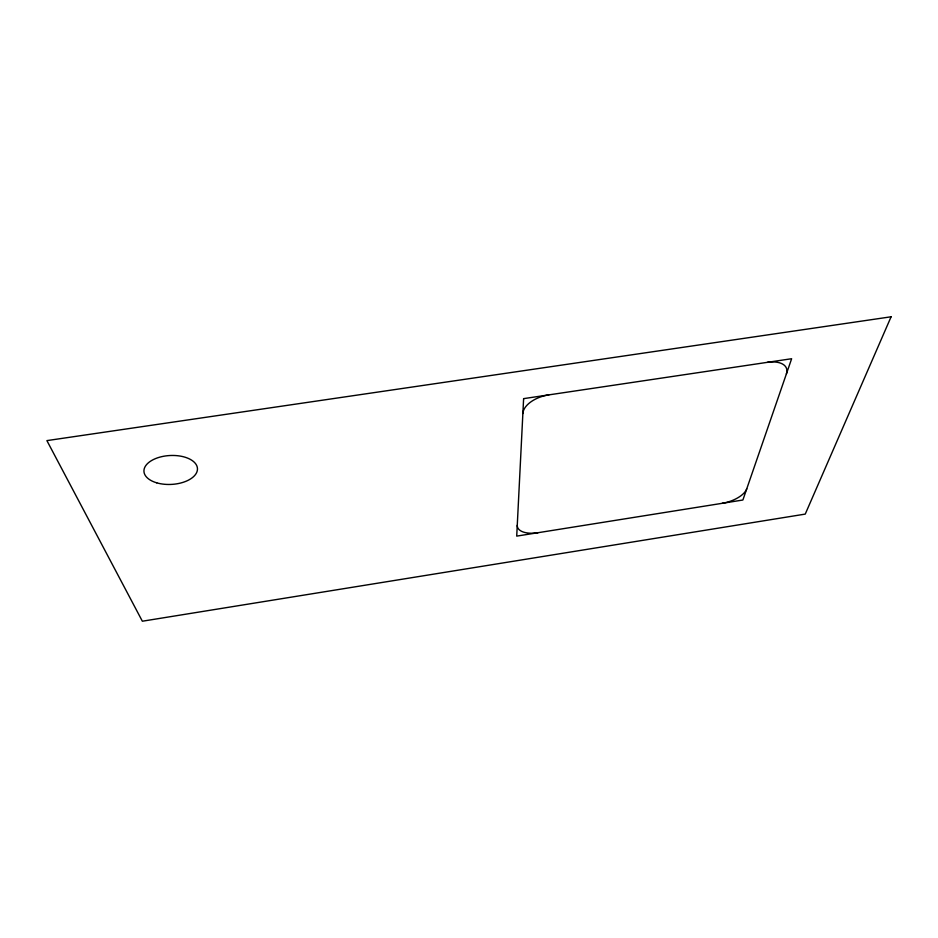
<?xml version="1.0" encoding="UTF-8"?>
<svg xmlns="http://www.w3.org/2000/svg" width="938" height="938" viewBox="0 0 938 938"><rect width="100%" height="100%" fill="white"/><g stroke="black" fill="none" stroke-linecap="round" stroke-linejoin="round"><path stroke-width="1.41" d="M522.876 413.517A25.42 14.152 -14.7 0 1 548.918 394.863M767.296 362.349A25.643 13.331 -20.6 0 1 786.372 373.981M746.754 488.815A22.055 10.212 -17.7 0 1 722.283 503.296M538.013 532.714A22.043 10.681 -13.4 0 1 517.272 525.257M523.615 398.638L516.721 536.114L742.884 500.013L791.637 358.726L523.615 398.638M891.1 316.786L805.25 514.094L142.353 621.214L46.9 440.614L891.1 316.786M156.74 482.836A26.803 14.469 -3 0 0 197.461 469.328A26.803 14.469 -3 0 0 157.901 457.721A26.803 14.469 -3 0 0 156.74 482.836"/></g></svg>
